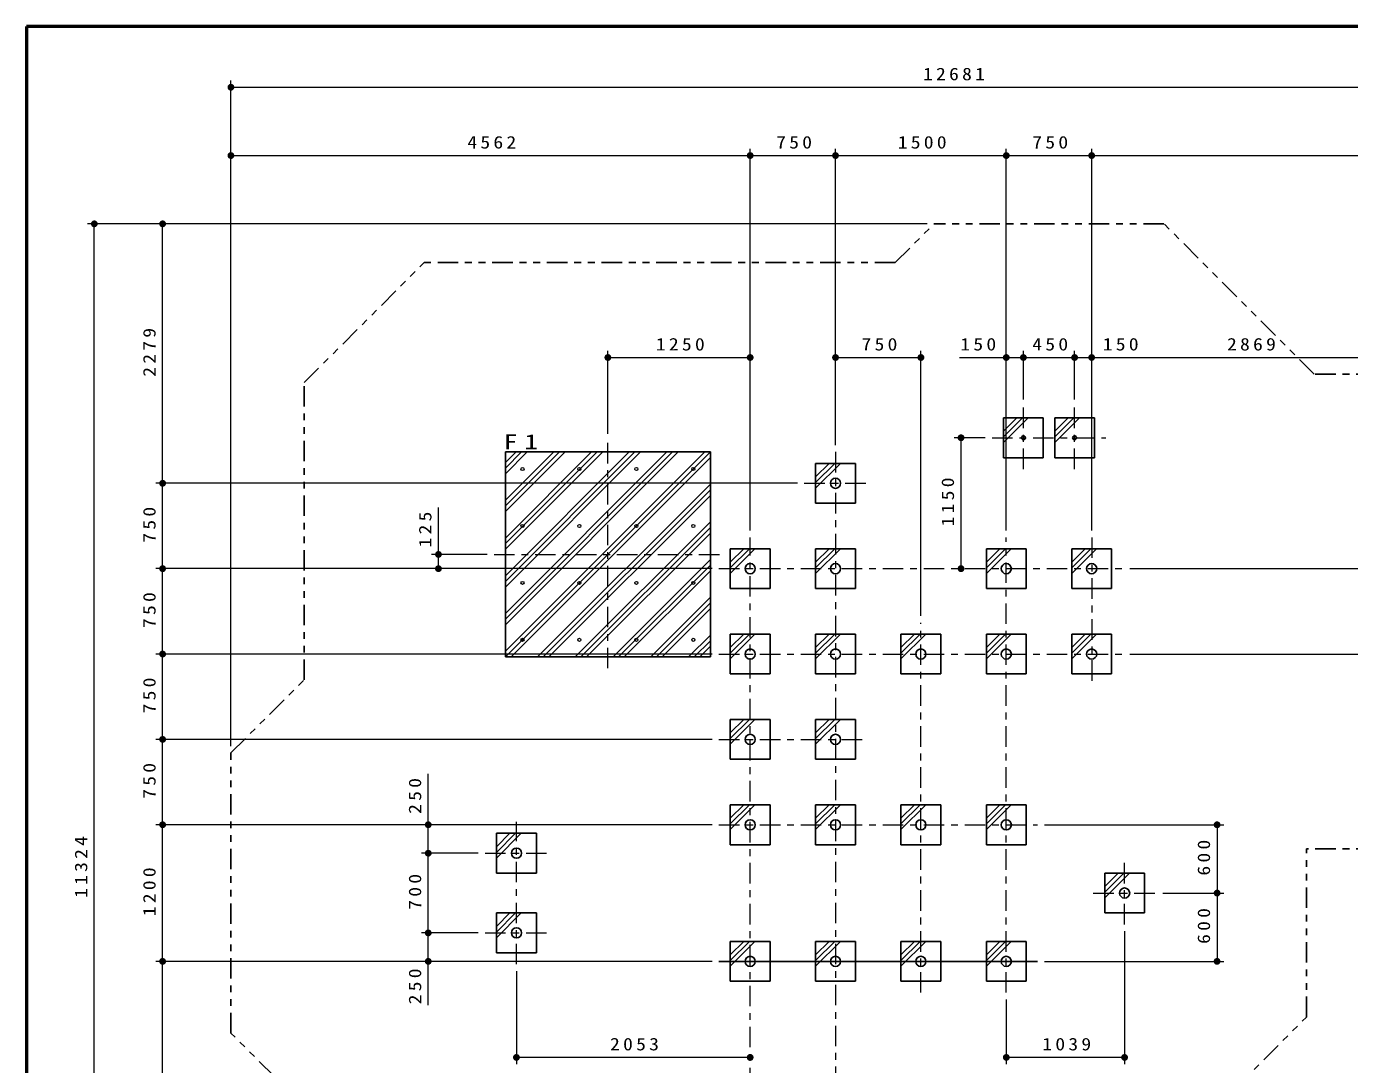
# Model space of a CAD drawing. Units: millimetres on the paper, scale 1:60. Extents: x -385 to 0, y -594 to 267.
# Drawn here: x -385 to -191.3, y -479 to -327 of the extents above; entities that cross this region are included whole.
import ezdxf

# ---------------------------------------------------------------- set-up
doc = ezdxf.new("R2010")
doc.units = ezdxf.units.MM
doc.linetypes.add('USER2', pattern=[6, 3, -1, 1, -1])
doc.linetypes.add('USER3', pattern=[8, 3, -1, 1, -1, 1, -1])
doc.layers.add('LY_1', color=7, linetype='Continuous', lineweight=25)
doc.styles.add('ＭＳ ゴシック', font='')
doc.styles.get('ＭＳ ゴシック').set_extended_font_data('MS Gothic')

# ---------------------------------------------------------------- blocks, each defined once
blk = doc.blocks.new('filled_dot')
at = {"color": 0, "linetype": 'Continuous', "lineweight": -2, "const_width": 1.25}
blk.add_lwpolyline([(-0.625, 0, 1), (0.625, 0, 1)], format="xyb", close=True, dxfattribs=at)

msp = doc.modelspace()

# ---------------------------------------------------------------- linework, layer by layer
at = {"layer": 'LY_1', "lineweight": 50}
for p, q in [((-385, -327), (-385, -594)), ((0, -327), (-385, -327))]:
    msp.add_line(p, q, dxfattribs=at)
at = {"layer": 'LY_1', "lineweight": 13}
for p, q in [((-355.064, -432.378), (-355.064, -334.903)), ((-355.064, -335.903), (-143.721, -335.903)), ((-355.064, -345.903), (-279.038, -345.903)), ((-279.038, -400.807), (-279.038, -344.903)), ((-279.038, -345.903), (-266.538, -345.903)), ((-266.538, -388.307), (-266.538, -344.903)), ((-266.538, -345.903), (-241.538, -345.903)), ((-241.538, -400.807), (-241.538, -344.903)), ((-241.538, -345.903), (-229.038, -345.903)), ((-229.038, -400.807), (-229.038, -344.903)), ((-229.038, -345.903), (-143.721, -345.903)), ((-253.114, -355.903), (-376.064, -355.903)), ((-375.064, -544.633), (-375.064, -355.903)), ((-253.114, -355.903), (-366.064, -355.903)), ((-365.064, -393.891), (-365.064, -355.903)), ((-299.871, -386.641), (-299.871, -374.473)), ((-299.871, -375.473), (-279.038, -375.473)), ((-266.538, -375.473), (-254.038, -375.473)), ((-254.038, -413.307), (-254.038, -374.473)), ((-248.41, -375.473), (-239.038, -375.473)), ((-239.038, -381.641), (-239.038, -374.473)), ((-239.038, -375.473), (-231.538, -375.473)), ((-231.538, -381.641), (-231.538, -374.473)), ((-231.538, -375.473), (-221.555, -375.473)), ((-229.038, -375.473), (-181.221, -375.473)), ((-241.955, -386.277), (-239.985, -384.307)), ((-241.955, -387.102), (-239.16, -384.307)), ((-241.955, -387.927), (-238.335, -384.307)), ((-234.455, -386.277), (-232.485, -384.307)), ((-234.455, -387.102), (-231.66, -384.307)), ((-234.455, -387.927), (-230.835, -384.307)), ((-244.621, -387.224), (-249.163, -387.224)), ((-248.163, -406.391), (-248.163, -387.224)), ((-314.871, -392.505), (-311.673, -389.307)), ((-314.871, -391.68), (-312.498, -389.307)), ((-314.871, -390.855), (-313.323, -389.307)), ((-314.871, -398.031), (-306.148, -389.307)), ((-314.871, -397.206), (-306.973, -389.307)), ((-314.871, -396.381), (-307.798, -389.307)), ((-314.871, -403.556), (-300.623, -389.307)), ((-314.871, -402.731), (-301.448, -389.307)), ((-314.871, -401.906), (-302.273, -389.307)), ((-314.871, -409.082), (-295.097, -389.307)), ((-314.871, -408.257), (-295.922, -389.307)), ((-314.871, -407.432), (-296.747, -389.307)), ((-314.871, -418.482), (-285.696, -389.307)), ((-314.871, -419.307), (-284.871, -389.307)), ((-314.871, -414.607), (-289.572, -389.307)), ((-314.871, -413.782), (-290.397, -389.307)), ((-314.871, -412.957), (-291.222, -389.307)), ((-314.046, -419.307), (-284.871, -390.132)), ((-269.455, -392.944), (-267.485, -390.974)), ((-269.455, -393.769), (-266.66, -390.974)), ((-269.455, -394.594), (-265.835, -390.974)), ((-272.121, -393.891), (-366.064, -393.891)), ((-365.064, -406.391), (-365.064, -393.891)), ((-310.171, -419.307), (-284.871, -394.008)), ((-309.346, -419.307), (-284.871, -394.833)), ((-308.521, -419.307), (-284.871, -395.658)), ((-324.678, -406.391), (-324.678, -397.425)), ((-304.645, -419.307), (-284.871, -399.533)), ((-303.82, -419.307), (-284.871, -400.358)), ((-302.996, -419.307), (-284.871, -401.183)), ((-317.538, -404.307), (-325.678, -404.307)), ((-281.955, -405.444), (-279.985, -403.474)), ((-281.955, -406.269), (-279.16, -403.474)), ((-281.955, -407.094), (-278.335, -403.474)), ((-269.455, -405.444), (-267.485, -403.474)), ((-269.455, -406.269), (-266.66, -403.474)), ((-269.455, -407.094), (-265.835, -403.474)), ((-244.455, -405.444), (-242.485, -403.474)), ((-244.455, -406.269), (-241.66, -403.474)), ((-244.455, -407.094), (-240.835, -403.474)), ((-231.955, -405.444), (-229.985, -403.474)), ((-231.955, -406.269), (-229.16, -403.474)), ((-231.955, -407.094), (-228.335, -403.474)), ((-284.621, -406.391), (-366.064, -406.391)), ((-365.064, -418.891), (-365.064, -406.391)), ((-284.621, -406.391), (-325.678, -406.391)), ((-299.12, -419.307), (-284.871, -405.059)), ((-298.295, -419.307), (-284.871, -405.884)), ((-297.47, -419.307), (-284.871, -406.709)), ((-223.455, -406.391), (-164.254, -406.391)), ((-293.595, -419.307), (-284.871, -410.584)), ((-292.77, -419.307), (-284.871, -411.409)), ((-291.945, -419.307), (-284.871, -412.234)), ((-288.069, -419.307), (-284.871, -416.11)), ((-281.955, -417.944), (-279.985, -415.974)), ((-281.955, -418.769), (-279.16, -415.974)), ((-281.955, -419.594), (-278.335, -415.974)), ((-269.455, -417.944), (-267.485, -415.974)), ((-269.455, -418.769), (-266.66, -415.974)), ((-269.455, -419.594), (-265.835, -415.974)), ((-256.955, -417.944), (-254.985, -415.974)), ((-256.955, -418.769), (-254.16, -415.974)), ((-256.955, -419.594), (-253.335, -415.974)), ((-244.455, -417.944), (-242.485, -415.974)), ((-244.455, -418.769), (-241.66, -415.974)), ((-244.455, -419.594), (-240.835, -415.974)), ((-231.955, -417.944), (-229.985, -415.974)), ((-231.955, -418.769), (-229.16, -415.974)), ((-231.955, -419.594), (-228.335, -415.974)), ((-287.244, -419.307), (-284.871, -416.935)), ((-286.419, -419.307), (-284.871, -417.759)), ((-284.621, -418.891), (-366.064, -418.891)), ((-365.064, -431.391), (-365.064, -418.891)), ((-223.455, -418.891), (-164.254, -418.891)), ((-281.955, -430.444), (-279.985, -428.474)), ((-281.955, -431.269), (-279.16, -428.474)), ((-281.955, -432.094), (-278.335, -428.474)), ((-269.455, -430.444), (-267.485, -428.474)), ((-269.455, -431.269), (-266.66, -428.474)), ((-269.455, -432.094), (-265.835, -428.474)), ((-284.621, -431.391), (-366.064, -431.391)), ((-365.064, -443.891), (-365.064, -431.391)), ((-326.176, -448.057), (-326.176, -436.435)), ((-281.955, -442.944), (-279.985, -440.974)), ((-281.955, -443.769), (-279.16, -440.974)), ((-281.955, -444.594), (-278.335, -440.974)), ((-269.455, -442.944), (-267.485, -440.974)), ((-269.455, -443.769), (-266.66, -440.974)), ((-269.455, -444.594), (-265.835, -440.974)), ((-256.955, -442.944), (-254.985, -440.974)), ((-256.955, -443.769), (-254.16, -440.974)), ((-256.955, -444.594), (-253.335, -440.974)), ((-244.455, -442.944), (-242.485, -440.974)), ((-244.455, -443.769), (-241.66, -440.974)), ((-244.455, -444.594), (-240.835, -440.974)), ((-284.621, -443.891), (-366.064, -443.891)), ((-365.064, -463.891), (-365.064, -443.891)), ((-316.176, -447.111), (-314.206, -445.141)), ((-316.176, -447.936), (-313.381, -445.141)), ((-316.176, -448.761), (-312.556, -445.141)), ((-235.955, -443.891), (-209.675, -443.891)), ((-210.675, -443.891), (-210.675, -453.891)), ((-318.843, -448.057), (-327.176, -448.057)), ((-326.176, -459.724), (-326.176, -448.057)), ((-227.134, -452.944), (-225.164, -450.974)), ((-227.134, -453.769), (-224.339, -450.974)), ((-227.134, -454.594), (-223.514, -450.974)), ((-218.634, -453.891), (-209.675, -453.891)), ((-210.675, -453.891), (-210.675, -463.891)), ((-316.176, -458.777), (-314.206, -456.807)), ((-316.176, -459.602), (-313.381, -456.807)), ((-316.176, -460.427), (-312.556, -456.807)), ((-318.843, -459.724), (-327.176, -459.724)), ((-326.176, -470.321), (-326.176, -459.724)), ((-281.955, -462.944), (-279.985, -460.974)), ((-281.955, -463.769), (-279.16, -460.974)), ((-281.955, -464.594), (-278.335, -460.974)), ((-269.455, -462.944), (-267.485, -460.974)), ((-269.455, -463.769), (-266.66, -460.974)), ((-269.455, -464.594), (-265.835, -460.974)), ((-256.955, -462.944), (-254.985, -460.974)), ((-256.955, -463.769), (-254.16, -460.974)), ((-256.955, -464.594), (-253.335, -460.974)), ((-244.455, -462.944), (-242.485, -460.974)), ((-244.455, -463.769), (-241.66, -460.974)), ((-244.455, -464.594), (-240.835, -460.974)), ((-224.217, -459.474), (-224.217, -478.955)), ((-284.621, -463.891), (-366.064, -463.891)), ((-365.064, -501.391), (-365.064, -463.891)), ((-235.955, -463.891), (-209.675, -463.891)), ((-313.26, -465.307), (-313.26, -478.955)), ((-241.538, -469.474), (-241.538, -478.955)), ((-279.038, -477.955), (-313.26, -477.955)), ((-224.217, -477.955), (-241.538, -477.955))]:
    msp.add_line(p, q, dxfattribs=at)
at = {"layer": 'LY_1', "linetype": 'USER3'}
for p, q in [((-257.792, -361.581), (-252.114, -355.903)), ((-218.462, -355.903), (-252.114, -355.903)), ((-196.474, -377.891), (-218.462, -355.903)), ((-344.355, -379.154), (-326.781, -361.581)), ((-257.792, -361.581), (-326.781, -361.581)), ((-344.355, -422.668), (-344.355, -379.154)), ((-161.295, -377.891), (-196.474, -377.891)), ((-355.064, -433.378), (-344.355, -422.668)), ((-355.064, -474.404), (-355.064, -433.378)), ((-161.295, -447.391), (-197.594, -447.391)), ((-197.594, -472.06), (-197.594, -447.391)), ((-215.168, -489.633), (-197.594, -472.06)), ((-337.49, -491.977), (-355.064, -474.404))]:
    msp.add_line(p, q, dxfattribs=at)
at = {"layer": 'LY_1', "linetype": 'USER2', "lineweight": 13}
for p, q in [((-239.038, -391.807), (-239.038, -382.641)), ((-231.538, -391.807), (-231.538, -382.641)), ((-243.621, -387.224), (-226.955, -387.224)), ((-299.871, -420.974), (-299.871, -387.641)), ((-266.538, -389.307), (-266.538, -518.474)), ((-271.121, -393.891), (-261.955, -393.891)), ((-279.038, -518.474), (-279.038, -401.807)), ((-241.538, -468.474), (-241.538, -401.807)), ((-229.038, -401.807), (-229.038, -423.474)), ((-316.538, -404.307), (-283.205, -404.307)), ((-283.621, -406.391), (-224.455, -406.391)), ((-254.038, -468.474), (-254.038, -414.307)), ((-283.621, -418.891), (-224.455, -418.891)), ((-283.621, -431.391), (-261.955, -431.391)), ((-313.26, -464.307), (-313.26, -443.474)), ((-283.621, -443.891), (-236.955, -443.891)), ((-317.843, -448.057), (-308.676, -448.057)), ((-224.217, -458.474), (-224.217, -449.307)), ((-228.801, -453.891), (-219.634, -453.891)), ((-317.843, -459.724), (-308.676, -459.724))]:
    msp.add_line(p, q, dxfattribs=at)
at = {"layer": 'LY_1'}
for p, q in [((-241.955, -384.307), (-241.955, -390.141)), ((-236.121, -384.307), (-241.955, -384.307)), ((-236.121, -390.141), (-236.121, -384.307)), ((-234.455, -384.307), (-234.455, -390.141)), ((-228.621, -384.307), (-234.455, -384.307)), ((-228.621, -390.141), (-228.621, -384.307)), ((-284.871, -389.307), (-314.871, -389.307)), ((-314.871, -389.307), (-314.871, -419.307)), ((-284.871, -419.307), (-284.871, -389.307)), ((-269.455, -390.974), (-269.455, -396.807)), ((-263.621, -390.974), (-269.455, -390.974)), ((-263.621, -396.807), (-263.621, -390.974)), ((-241.955, -390.141), (-236.121, -390.141)), ((-234.455, -390.141), (-228.621, -390.141)), ((-269.455, -396.807), (-263.621, -396.807)), ((-281.955, -403.474), (-281.955, -409.307)), ((-276.121, -403.474), (-281.955, -403.474)), ((-276.121, -409.307), (-276.121, -403.474)), ((-269.455, -403.474), (-269.455, -409.307)), ((-263.621, -403.474), (-269.455, -403.474)), ((-263.621, -409.307), (-263.621, -403.474)), ((-244.455, -403.474), (-244.455, -409.307)), ((-238.621, -403.474), (-244.455, -403.474)), ((-238.621, -409.307), (-238.621, -403.474)), ((-231.955, -403.474), (-231.955, -409.307)), ((-226.121, -403.474), (-231.955, -403.474)), ((-226.121, -409.307), (-226.121, -403.474)), ((-281.955, -409.307), (-276.121, -409.307)), ((-269.455, -409.307), (-263.621, -409.307)), ((-244.455, -409.307), (-238.621, -409.307)), ((-231.955, -409.307), (-226.121, -409.307)), ((-281.955, -415.974), (-281.955, -421.807)), ((-276.121, -415.974), (-281.955, -415.974)), ((-276.121, -421.807), (-276.121, -415.974)), ((-269.455, -415.974), (-269.455, -421.807)), ((-263.621, -415.974), (-269.455, -415.974)), ((-263.621, -421.807), (-263.621, -415.974)), ((-256.955, -415.974), (-256.955, -421.807)), ((-251.121, -415.974), (-256.955, -415.974)), ((-251.121, -421.807), (-251.121, -415.974)), ((-244.455, -415.974), (-244.455, -421.807)), ((-238.621, -415.974), (-244.455, -415.974)), ((-238.621, -421.807), (-238.621, -415.974)), ((-231.955, -415.974), (-231.955, -421.807)), ((-226.121, -415.974), (-231.955, -415.974)), ((-226.121, -421.807), (-226.121, -415.974)), ((-314.871, -419.307), (-284.871, -419.307)), ((-281.955, -421.807), (-276.121, -421.807)), ((-269.455, -421.807), (-263.621, -421.807)), ((-256.955, -421.807), (-251.121, -421.807)), ((-244.455, -421.807), (-238.621, -421.807)), ((-231.955, -421.807), (-226.121, -421.807)), ((-281.955, -428.474), (-281.955, -434.307)), ((-276.121, -428.474), (-281.955, -428.474)), ((-276.121, -434.307), (-276.121, -428.474)), ((-269.455, -428.474), (-269.455, -434.307)), ((-263.621, -428.474), (-269.455, -428.474)), ((-263.621, -434.307), (-263.621, -428.474)), ((-281.955, -434.307), (-276.121, -434.307)), ((-269.455, -434.307), (-263.621, -434.307)), ((-281.955, -440.974), (-281.955, -446.807)), ((-276.121, -440.974), (-281.955, -440.974)), ((-276.121, -446.807), (-276.121, -440.974)), ((-269.455, -440.974), (-269.455, -446.807)), ((-263.621, -440.974), (-269.455, -440.974)), ((-263.621, -446.807), (-263.621, -440.974)), ((-256.955, -440.974), (-256.955, -446.807)), ((-251.121, -440.974), (-256.955, -440.974)), ((-251.121, -446.807), (-251.121, -440.974)), ((-244.455, -440.974), (-244.455, -446.807)), ((-238.621, -440.974), (-244.455, -440.974)), ((-238.621, -446.807), (-238.621, -440.974)), ((-316.176, -445.141), (-316.176, -450.974)), ((-310.343, -445.141), (-316.176, -445.141)), ((-310.343, -450.974), (-310.343, -445.141)), ((-281.955, -446.807), (-276.121, -446.807)), ((-269.455, -446.807), (-263.621, -446.807)), ((-256.955, -446.807), (-251.121, -446.807)), ((-244.455, -446.807), (-238.621, -446.807)), ((-316.176, -450.974), (-310.343, -450.974)), ((-227.134, -450.974), (-227.134, -456.807)), ((-221.301, -450.974), (-227.134, -450.974)), ((-221.301, -456.807), (-221.301, -450.974)), ((-316.176, -456.807), (-316.176, -462.641)), ((-310.343, -456.807), (-316.176, -456.807)), ((-310.343, -462.641), (-310.343, -456.807)), ((-227.134, -456.807), (-221.301, -456.807)), ((-281.955, -460.974), (-281.955, -466.807)), ((-276.121, -460.974), (-281.955, -460.974)), ((-276.121, -466.807), (-276.121, -460.974)), ((-269.455, -460.974), (-269.455, -466.807)), ((-263.621, -460.974), (-269.455, -460.974)), ((-263.621, -466.807), (-263.621, -460.974)), ((-256.955, -460.974), (-256.955, -466.807)), ((-251.121, -460.974), (-256.955, -460.974)), ((-251.121, -466.807), (-251.121, -460.974)), ((-244.455, -460.974), (-244.455, -466.807)), ((-238.621, -460.974), (-244.455, -460.974)), ((-238.621, -466.807), (-238.621, -460.974)), ((-316.176, -462.641), (-310.343, -462.641)), ((-283.621, -463.891), (-236.955, -463.891)), ((-281.955, -466.807), (-276.121, -466.807)), ((-269.455, -466.807), (-263.621, -466.807)), ((-256.955, -466.807), (-251.121, -466.807)), ((-244.455, -466.807), (-238.621, -466.807))]:
    msp.add_line(p, q, dxfattribs=at)
for centre, radius in [((-239.038, -387.224), 0.283), ((-231.538, -387.224), 0.283), ((-266.538, -393.891), 0.743), ((-279.038, -406.391), 0.743), ((-266.538, -406.391), 0.743), ((-241.538, -406.391), 0.743), ((-229.038, -406.391), 0.743), ((-279.038, -418.891), 0.743), ((-266.538, -418.891), 0.743), ((-254.038, -418.891), 0.743), ((-241.538, -418.891), 0.743), ((-229.038, -418.891), 0.743), ((-279.038, -431.391), 0.743), ((-266.538, -431.391), 0.743), ((-279.038, -443.891), 0.743), ((-266.538, -443.891), 0.743), ((-254.038, -443.891), 0.743), ((-241.538, -443.891), 0.743), ((-313.26, -448.057), 0.743), ((-224.217, -453.891), 0.743), ((-313.26, -459.724), 0.743), ((-279.038, -463.891), 0.743), ((-266.538, -463.891), 0.743), ((-254.038, -463.891), 0.743), ((-241.538, -463.891), 0.743)]:
    msp.add_circle(centre, radius, dxfattribs=at)
at = {"layer": 'LY_1', "lineweight": 13}
for centre in [(-312.371, -391.807), (-304.038, -391.807), (-295.705, -391.807), (-287.371, -391.807), (-312.371, -400.141), (-304.038, -400.141), (-295.705, -400.141), (-287.371, -400.141), (-312.371, -408.474), (-304.038, -408.474), (-295.705, -408.474), (-287.371, -408.474), (-312.371, -416.807), (-304.038, -416.807), (-295.705, -416.807), (-287.371, -416.807)]:
    msp.add_circle(centre, 0.227, dxfattribs=at)

# ---------------------------------------------------------------- block references
at = {"layer": 'LY_1', "lineweight": 13, "xscale": 0.4, "yscale": 0.4}
for p in [(-355.064, -335.903), (-355.064, -345.903), (-279.038, -345.903), (-266.538, -345.903), (-241.538, -345.903), (-229.038, -345.903), (-299.871, -375.473), (-266.538, -375.473), (-241.538, -375.473), (-239.038, -375.473), (-231.538, -375.473), (-229.038, -375.473), (-313.26, -477.955), (-241.538, -477.955)]:
    msp.add_blockref('filled_dot', p, dxfattribs=at)
for p, rotation in [((-279.038, -345.903), 180), ((-266.538, -345.903), 180), ((-241.538, -345.903), 180), ((-229.038, -345.903), 180), ((-375.064, -355.903), 270), ((-365.064, -355.903), 270), ((-279.038, -375.473), 180), ((-254.038, -375.473), 180), ((-239.038, -375.473), 180), ((-231.538, -375.473), 180), ((-229.038, -375.473), 180), ((-248.163, -387.224), 270), ((-365.064, -393.891), 270), ((-365.064, -393.891), 90), ((-324.678, -404.307), 270), ((-365.064, -406.391), 270), ((-365.064, -406.391), 90), ((-324.678, -406.391), 90), ((-248.163, -406.391), 90), ((-365.064, -418.891), 270), ((-365.064, -418.891), 90), ((-365.064, -431.391), 270), ((-365.064, -431.391), 90), ((-365.064, -443.891), 270), ((-365.064, -443.891), 90), ((-326.176, -443.891), 270), ((-210.675, -443.891), 270), ((-326.176, -448.057), 90), ((-326.176, -448.057), 270), ((-210.675, -453.891), 90), ((-210.675, -453.891), 270), ((-326.176, -459.724), 90), ((-326.176, -459.724), 270), ((-365.064, -463.891), 270), ((-365.064, -463.891), 90), ((-326.176, -463.891), 90), ((-210.675, -463.891), 90), ((-279.038, -477.955), 180), ((-224.217, -477.955), 180)]:
    msp.add_blockref('filled_dot', p, dxfattribs=dict(at, rotation=rotation))

# ---------------------------------------------------------------- texts
at = {"layer": 'LY_1', "style": 'ＭＳ ゴシック'}
for s, insert, char_height, attachment_point in [('\\T1.33;\\W1.15;12681', (-248.965, -334.903), 1.833, 8), ('\\T1.33;\\W1.15;4562', (-316.634, -344.903), 1.833, 8), ('\\T1.33;\\W1.15;750', (-272.373, -344.903), 1.833, 8), ('\\T1.33;\\W1.15;1500', (-253.617, -344.903), 1.833, 8), ('\\T1.33;\\W1.15;750', (-234.873, -344.903), 1.833, 8), ('\\T1.33;\\W1.15;1250', (-289.031, -374.473), 1.833, 8), ('\\T1.33;\\W1.15;750', (-259.873, -374.473), 1.833, 8), ('\\T1.33;\\W1.15;150', (-245.41, -374.473), 1.833, 8), ('\\T1.33;\\W1.15;450', (-234.873, -374.473), 1.833, 8), ('\\T1.33;\\W1.15;150', (-224.555, -374.473), 1.833, 8), ('\\T1.33;\\W1.15;2869', (-205.41, -374.473), 1.833, 8), ('\\T1.5;\\W1.35;F1', (-315.142, -388.906), 2.199, 7), ('\\T1.33;\\W1.15;2053', (-295.74, -476.955), 1.833, 8), ('\\T1.33;\\W1.15;1039', (-232.454, -476.955), 1.833, 8)]:
    msp.add_mtext(s, dxfattribs=dict(at, insert=insert, char_height=char_height, attachment_point=attachment_point))
at = {"layer": 'LY_1', "char_height": 1.833, "attachment_point": 8, "rotation": 90, "style": 'ＭＳ ゴシック'}
for s, insert in [('\\T1.33;\\W1.15;2279', (-366.064, -374.48)), ('\\T1.33;\\W1.15;1150', (-249.163, -396.386)), ('\\T1.33;\\W1.15;750', (-366.064, -399.726)), ('\\T1.33;\\W1.15;125', (-325.678, -400.425)), ('\\T1.33;\\W1.15;750', (-366.064, -412.226)), ('\\T1.33;\\W1.15;750', (-366.064, -424.726)), ('\\T1.33;\\W1.15;750', (-366.064, -437.226)), ('\\T1.33;\\W1.15;250', (-327.176, -439.435)), ('\\T1.33;\\W1.15;11324', (-376.064, -449.841)), ('\\T1.33;\\W1.15;600', (-211.675, -448.474)), ('\\T1.33;\\W1.15;1200', (-366.064, -453.47)), ('\\T1.33;\\W1.15;700', (-327.176, -453.474)), ('\\T1.33;\\W1.15;600', (-211.675, -458.474)), ('\\T1.33;\\W1.15;250', (-327.176, -467.321))]:
    msp.add_mtext(s, dxfattribs=dict(at, insert=insert))

doc.saveas('drawing.dxf')
